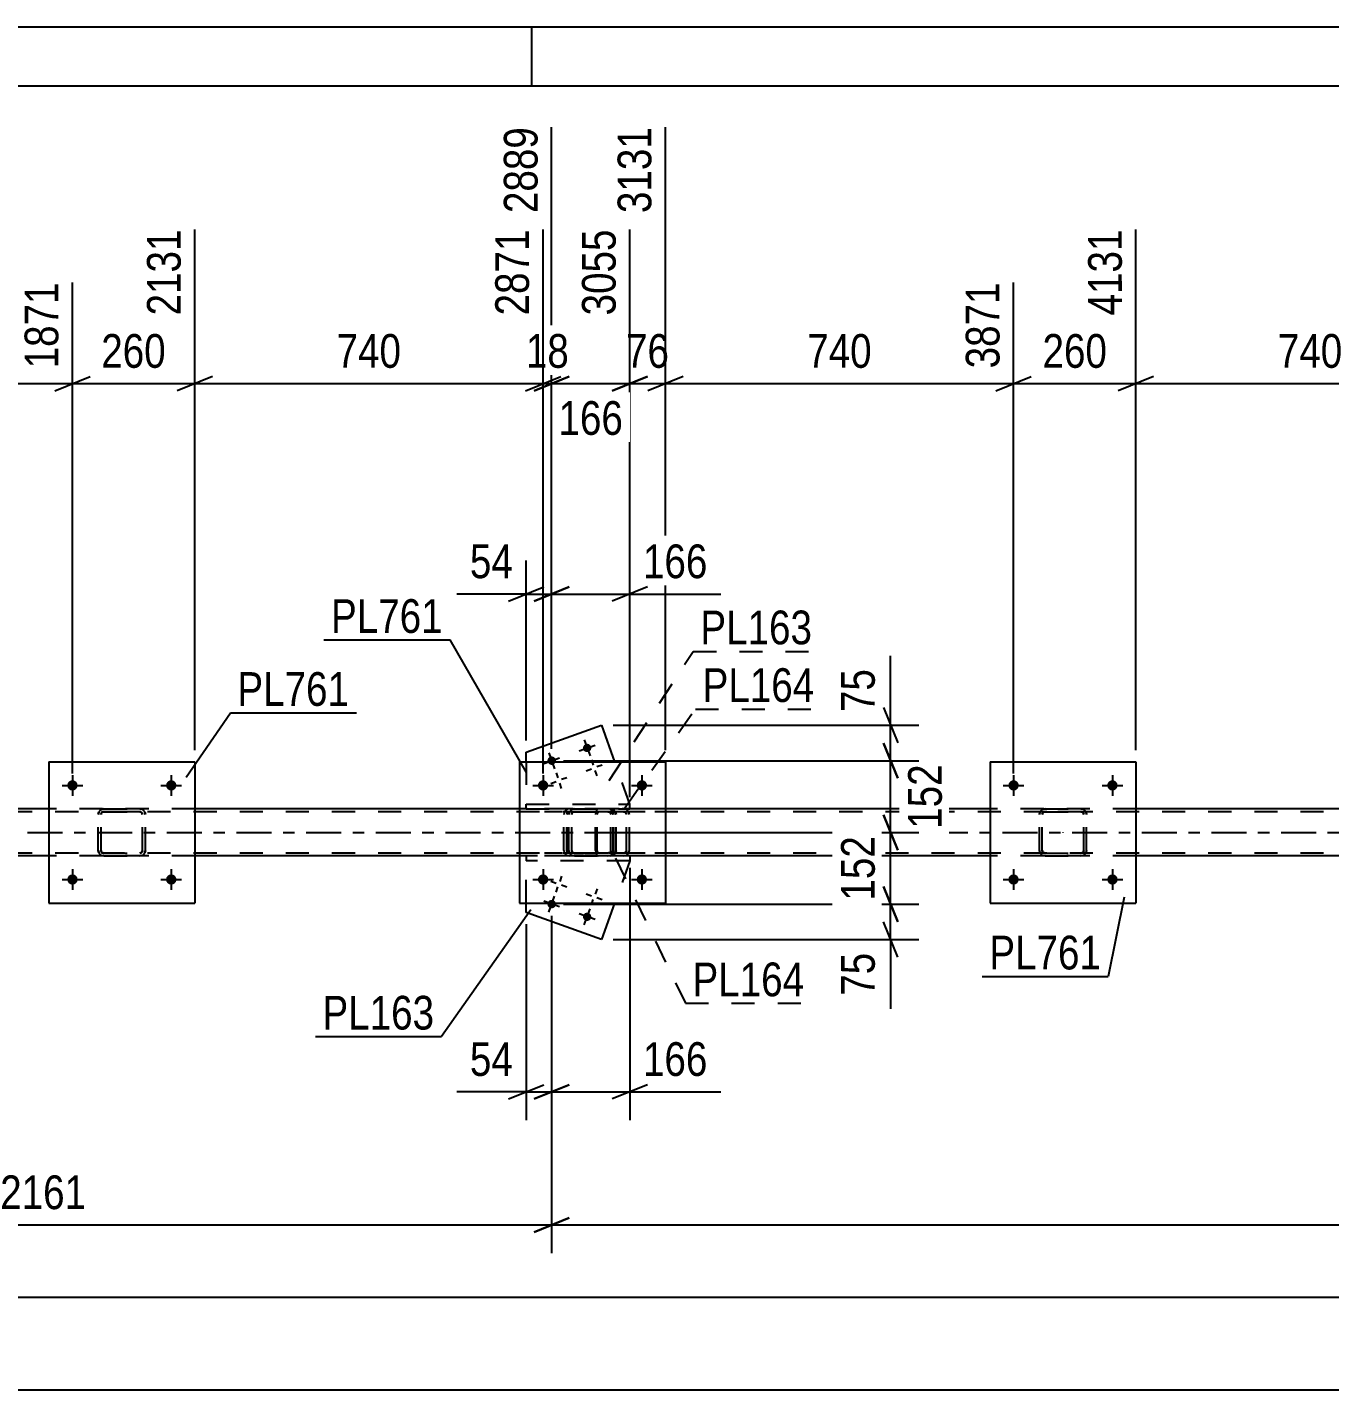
# Model space of a CAD drawing. Header units: millimetres. Extents: x -116 to 725, y -402 to 192.
# Drawn here: x 52.3 to 163, y 76 to 191.7 of the extents above; entities that cross this region are included whole.
import ezdxf

# ---------------------------------------------------------------- set-up
doc = ezdxf.new("R2010")
doc.units = ezdxf.units.MM
doc.linetypes.add('DXK_LINE_DOT2', pattern=[3.9198, 1.9599, -1.9599])
doc.linetypes.add('DXK_LINE_DOT3', pattern=[5.9187, 2.979, -0.9799, 0.9799, -0.9799])
doc.styles.add('Arial Narrow', font='ARIALN.TTF', dxfattribs={"height": 0.2})

# ---------------------------------------------------------------- blocks, each defined once
blk = doc.blocks.new('Unknown-203723472-1133')
at = {"color": 5, "linetype": 'Continuous'}
for p, q in [((725.23, 191.75), (-115.77, 191.75)), ((95.23, 186.75), (95.23, 191.75)), ((720.23, 186.75), (-110.77, 186.75))]:
    blk.add_line(p, q, dxfattribs=at)
blk = doc.blocks.new('Part-203723472-6724 - 6595')
at = {"color": 7, "linetype": 'DXK_LINE_DOT2'}
for p, q in [((679.93, 125.08), (-18.66, 125.08)), ((66.58, 125.32), (54.18, 125.32)), ((106.58, 125.32), (94.18, 125.32)), ((146.57, 125.32), (134.17, 125.32)), ((679.93, 121.56), (-18.66, 121.56)), ((66.58, 121.32), (54.18, 121.32)), ((106.58, 121.32), (94.18, 121.32)), ((146.57, 121.32), (134.17, 121.32))]:
    blk.add_line(p, q, dxfattribs=at)
at = {"color": 2, "linetype": 'Continuous'}
for p, q in [((54.18, 125.32), (26.58, 125.32)), ((94.18, 125.32), (66.58, 125.32)), ((134.17, 125.32), (106.58, 125.32)), ((174.17, 125.32), (146.57, 125.32)), ((54.18, 121.32), (26.58, 121.32)), ((94.18, 121.32), (66.58, 121.32)), ((134.17, 121.32), (106.58, 121.32)), ((174.17, 121.32), (146.57, 121.32))]:
    blk.add_line(p, q, dxfattribs=at)
at = {"color": 7, "linetype": 'DXK_LINE_DOT3'}
blk.add_line((-18.66, 123.32), (679.93, 123.32), dxfattribs=at)
blk = doc.blocks.new('Part-203723472-6678 - 6595')
at = {"color": 7, "linetype": 'DXK_LINE_DOT2'}
for p, q in [((98.67, 125.29), (98.86, 125.32)), ((98.86, 125.32), (98.67, 125.29)), ((98.69, 125.01), (98.76, 125.07)), ((98.76, 125.07), (98.69, 125.01)), ((98.76, 125.07), (98.86, 125.08)), ((98.86, 125.08), (98.76, 125.07)), ((98.86, 125.32), (101.9, 125.32)), ((98.86, 125.32), (98.86, 125.32)), ((98.86, 125.32), (101.9, 125.32)), ((98.86, 125.08), (101.9, 125.08)), ((98.86, 125.08), (98.86, 125.08)), ((101.9, 125.08), (98.86, 125.08)), ((101.9, 125.32), (101.9, 125.32)), ((101.9, 125.32), (102.08, 125.29)), ((102.08, 125.29), (101.9, 125.32)), ((101.9, 125.08), (101.9, 125.08)), ((101.9, 125.08), (101.99, 125.07)), ((101.99, 125.07), (101.9, 125.08)), ((101.99, 125.07), (102.06, 125.01)), ((102.06, 125.01), (101.99, 125.07)), ((98.38, 124.84), (98.41, 125.03)), ((98.41, 125.03), (98.38, 124.84)), ((98.38, 121.8), (98.38, 124.84)), ((98.62, 124.84), (98.63, 124.94)), ((98.63, 124.94), (98.62, 124.84)), ((98.62, 121.8), (98.62, 124.84)), ((98.63, 124.94), (98.69, 125.01)), ((98.69, 125.01), (98.63, 124.94)), ((102.06, 125.01), (102.12, 124.94)), ((102.12, 124.94), (102.06, 125.01)), ((102.12, 124.94), (102.14, 124.84)), ((102.14, 124.84), (102.12, 124.94)), ((102.14, 121.8), (102.14, 124.84)), ((102.34, 125.03), (102.38, 124.84)), ((102.38, 124.84), (102.34, 125.03)), ((102.38, 121.8), (102.38, 124.84)), ((98.41, 121.62), (98.38, 121.8)), ((98.38, 121.8), (98.41, 121.62)), ((98.63, 121.71), (98.62, 121.8)), ((98.62, 121.8), (98.63, 121.71)), ((98.69, 121.63), (98.63, 121.71)), ((98.63, 121.71), (98.69, 121.63)), ((98.76, 121.58), (98.69, 121.63)), ((98.69, 121.63), (98.76, 121.58)), ((98.76, 121.58), (98.86, 121.56)), ((101.9, 121.56), (101.99, 121.58)), ((102.06, 121.63), (101.99, 121.58)), ((101.99, 121.58), (102.06, 121.63)), ((102.12, 121.71), (102.06, 121.63)), ((102.06, 121.63), (102.12, 121.71)), ((102.14, 121.8), (102.12, 121.71)), ((102.12, 121.71), (102.14, 121.8)), ((102.38, 121.8), (102.34, 121.62)), ((102.34, 121.62), (102.38, 121.8)), ((98.86, 121.32), (98.67, 121.36)), ((98.67, 121.36), (98.86, 121.32)), ((98.86, 121.56), (98.76, 121.58)), ((98.86, 121.56), (101.9, 121.56)), ((98.86, 121.56), (98.86, 121.56)), ((98.86, 121.56), (101.9, 121.56)), ((98.86, 121.32), (101.9, 121.32)), ((98.86, 121.32), (98.86, 121.32)), ((98.86, 121.32), (101.9, 121.32)), ((101.99, 121.58), (101.9, 121.56)), ((101.9, 121.56), (101.9, 121.56)), ((102.08, 121.36), (101.9, 121.32)), ((101.9, 121.32), (102.08, 121.36)), ((101.9, 121.32), (101.9, 121.32))]:
    blk.add_line(p, q, dxfattribs=at)
at = {"color": 7, "linetype": 'DXK_LINE_DOT3'}
blk.add_line((100.38, 123.32), (100.38, 123.33), dxfattribs=at)
at = {"color": 7, "linetype": 'DXK_LINE_DOT2'}
for centre, start, end in [((98.86, 124.84), 112.5, 157.5), ((98.86, 124.84), 112.5, 157.5), ((101.9, 124.84), 22.5, 67.5), ((101.9, 124.84), 22.5, 67.5), ((98.86, 121.8), 202.5, 247.5), ((98.86, 121.8), 202.5, 247.5), ((101.9, 121.8), 292.5, 337.5), ((101.9, 121.8), 292.5, 337.5)]:
    blk.add_arc(centre, 0.48, start, end, dxfattribs=at)
blk = doc.blocks.new('Part-203723472-6667 - 6595')
at = {"color": 7, "linetype": 'DXK_LINE_DOT2'}
for p, q in [((103.55, 120.92), (94.75, 120.92)), ((94.75, 117.32), (94.75, 120.92)), ((103.55, 120.92), (102.26, 117.32))]:
    blk.add_line(p, q, dxfattribs=at)
at = {"color": 2, "linetype": 'Continuous'}
for p, q in [((94.75, 116.52), (94.75, 117.32)), ((102.26, 117.32), (101.15, 114.22)), ((101.15, 114.22), (94.75, 116.52))]:
    blk.add_line(p, q, dxfattribs=at)
blk = doc.blocks.new('Part-203723472-6672 - 6595')
at = {"color": 2, "linetype": 'Continuous'}
for p, q in [((94.75, 130.13), (101.15, 132.43)), ((101.15, 132.43), (102.26, 129.32)), ((94.75, 129.32), (94.75, 130.13))]:
    blk.add_line(p, q, dxfattribs=at)
at = {"color": 7, "linetype": 'DXK_LINE_DOT2'}
for p, q in [((94.75, 129.32), (94.75, 125.72)), ((103.55, 125.72), (102.26, 129.32)), ((94.75, 125.72), (103.55, 125.72))]:
    blk.add_line(p, q, dxfattribs=at)
blk = doc.blocks.new('Part-203723472-6766 - 6595')
at = {"color": 7, "linetype": 'DXK_LINE_DOT2'}
for p, q in [((101.69, 125.32), (96.29, 125.32)), ((101.69, 125.08), (96.29, 125.08)), ((98.45, 125.32), (98.26, 125.29)), ((98.27, 125.01), (98.35, 125.07)), ((98.35, 125.07), (98.45, 125.08)), ((101.88, 125.29), (101.69, 125.32)), ((101.69, 125.08), (101.78, 125.07)), ((101.78, 125.07), (101.87, 125.01)), ((97.98, 125.01), (97.94, 124.84)), ((97.94, 121.8), (97.94, 124.84)), ((97.98, 125.03), (97.98, 125.01)), ((98.2, 124.84), (98.22, 124.94)), ((98.2, 121.8), (98.2, 124.84)), ((98.22, 124.94), (98.27, 125.01)), ((101.87, 125.01), (101.92, 124.94)), ((101.92, 124.94), (101.94, 124.84)), ((101.94, 121.8), (101.94, 124.84)), ((102.16, 125.01), (102.16, 125.03)), ((102.2, 124.84), (102.16, 125.01)), ((102.2, 121.8), (102.2, 124.84)), ((97.94, 121.8), (97.98, 121.62)), ((98.22, 121.71), (98.2, 121.8)), ((98.27, 121.63), (98.22, 121.71)), ((98.35, 121.58), (98.27, 121.63)), ((98.45, 121.56), (98.35, 121.58)), ((101.78, 121.58), (101.69, 121.56)), ((101.87, 121.63), (101.78, 121.58)), ((101.92, 121.71), (101.87, 121.63)), ((101.94, 121.8), (101.92, 121.71)), ((102.16, 121.62), (102.2, 121.8)), ((101.69, 121.56), (96.29, 121.56)), ((101.69, 121.32), (96.29, 121.32)), ((98.26, 121.36), (98.45, 121.32)), ((101.69, 121.32), (101.88, 121.36))]:
    blk.add_line(p, q, dxfattribs=at)
for centre, start, end in [((98.43, 124.82), 110.7583, 155.68), ((101.71, 124.82), 24.32, 69.2417), ((98.43, 121.83), 204.32, 249.2417), ((101.71, 121.83), 290.7583, 335.68)]:
    blk.add_arc(centre, 0.496, start, end, dxfattribs=at)
blk = doc.blocks.new('Part-203723472-6748 - 6595')
at = {"color": 7, "linetype": 'DXK_LINE_DOT2'}
for p, q in [((103.55, 121.32), (94.75, 121.32)), ((94.75, 121.32), (94.75, 120.92)), ((103.55, 120.92), (94.75, 120.92)), ((103.55, 121.32), (103.55, 120.92))]:
    blk.add_line(p, q, dxfattribs=at)
blk = doc.blocks.new('Part-203723472-6637 - 6595')
at = {"color": 2, "linetype": 'Continuous'}
for p, q in [((134.17, 129.32), (134.17, 117.32)), ((134.17, 129.32), (146.57, 129.32)), ((146.57, 129.32), (146.57, 117.32)), ((134.17, 117.32), (146.57, 117.32))]:
    blk.add_line(p, q, dxfattribs=at)
blk = doc.blocks.new('Part-203723472-6638 - 6595')
at = {"color": 7, "linetype": 'DXK_LINE_DOT2'}
for p, q in [((138.67, 125.29), (138.85, 125.32)), ((138.85, 125.32), (138.67, 125.29)), ((138.69, 125.01), (138.76, 125.07)), ((138.76, 125.07), (138.69, 125.01)), ((138.76, 125.07), (138.85, 125.08)), ((138.85, 125.08), (138.76, 125.07)), ((138.85, 125.32), (141.89, 125.32)), ((138.85, 125.32), (138.85, 125.32)), ((138.85, 125.32), (141.89, 125.32)), ((138.85, 125.08), (141.89, 125.08)), ((138.85, 125.08), (138.85, 125.08)), ((141.89, 125.08), (138.85, 125.08)), ((141.89, 125.32), (141.89, 125.32)), ((141.89, 125.32), (142.08, 125.29)), ((142.08, 125.29), (141.89, 125.32)), ((141.89, 125.08), (141.89, 125.08)), ((141.89, 125.08), (141.99, 125.07)), ((141.99, 125.07), (141.89, 125.08)), ((141.99, 125.07), (142.06, 125.01)), ((142.06, 125.01), (141.99, 125.07)), ((138.37, 124.84), (138.41, 125.03)), ((138.41, 125.03), (138.37, 124.84)), ((138.37, 121.8), (138.37, 124.84)), ((138.61, 124.84), (138.63, 124.94)), ((138.63, 124.94), (138.61, 124.84)), ((138.61, 121.8), (138.61, 124.84)), ((138.63, 124.94), (138.69, 125.01)), ((138.69, 125.01), (138.63, 124.94)), ((142.06, 125.01), (142.12, 124.94)), ((142.12, 124.94), (142.06, 125.01)), ((142.12, 124.94), (142.13, 124.84)), ((142.13, 124.84), (142.12, 124.94)), ((142.13, 121.8), (142.13, 124.84)), ((142.34, 125.03), (142.37, 124.84)), ((142.37, 124.84), (142.34, 125.03)), ((142.37, 121.8), (142.37, 124.84)), ((138.41, 121.62), (138.37, 121.8)), ((138.37, 121.8), (138.41, 121.62)), ((138.63, 121.71), (138.61, 121.8)), ((138.61, 121.8), (138.63, 121.71)), ((138.69, 121.63), (138.63, 121.71)), ((138.63, 121.71), (138.69, 121.63)), ((138.76, 121.58), (138.69, 121.63)), ((138.69, 121.63), (138.76, 121.58)), ((138.76, 121.58), (138.85, 121.56)), ((141.89, 121.56), (141.99, 121.58)), ((142.06, 121.63), (141.99, 121.58)), ((141.99, 121.58), (142.06, 121.63)), ((142.12, 121.71), (142.06, 121.63)), ((142.06, 121.63), (142.12, 121.71)), ((142.13, 121.8), (142.12, 121.71)), ((142.12, 121.71), (142.13, 121.8)), ((142.37, 121.8), (142.34, 121.62)), ((142.34, 121.62), (142.37, 121.8)), ((138.85, 121.32), (138.67, 121.36)), ((138.67, 121.36), (138.85, 121.32)), ((138.85, 121.56), (138.76, 121.58)), ((138.85, 121.56), (141.89, 121.56)), ((138.85, 121.56), (138.85, 121.56)), ((138.85, 121.56), (141.89, 121.56)), ((138.85, 121.32), (141.89, 121.32)), ((138.85, 121.32), (138.85, 121.32)), ((138.85, 121.32), (141.89, 121.32)), ((141.99, 121.58), (141.89, 121.56)), ((141.89, 121.56), (141.89, 121.56)), ((142.08, 121.36), (141.89, 121.32)), ((141.89, 121.32), (142.08, 121.36)), ((141.89, 121.32), (141.89, 121.32))]:
    blk.add_line(p, q, dxfattribs=at)
at = {"color": 7, "linetype": 'DXK_LINE_DOT3'}
blk.add_line((140.37, 123.32), (140.37, 123.33), dxfattribs=at)
at = {"color": 7, "linetype": 'DXK_LINE_DOT2'}
for centre, start, end in [((138.85, 124.84), 112.5, 157.5), ((138.85, 124.84), 112.5, 157.5), ((141.89, 124.84), 22.5, 67.5), ((141.89, 124.84), 22.5, 67.5), ((138.85, 121.8), 202.5, 247.5), ((138.85, 121.8), 202.5, 247.5), ((141.89, 121.8), 292.5, 337.5), ((141.89, 121.8), 292.5, 337.5)]:
    blk.add_arc(centre, 0.48, start, end, dxfattribs=at)
blk = doc.blocks.new('Part-203723472-6677 - 6595')
at = {"color": 2, "linetype": 'Continuous'}
for p, q in [((94.18, 129.32), (94.18, 117.32)), ((94.18, 129.32), (106.58, 129.32)), ((106.58, 129.32), (106.58, 117.32)), ((94.18, 117.32), (106.58, 117.32))]:
    blk.add_line(p, q, dxfattribs=at)
blk = doc.blocks.new('Part-203723472-6743 - 6595')
at = {"color": 7, "linetype": 'DXK_LINE_DOT2'}
for p, q in [((94.75, 125.32), (94.75, 125.72)), ((94.75, 125.72), (103.55, 125.72)), ((94.75, 125.32), (103.55, 125.32)), ((103.55, 125.32), (103.55, 125.72))]:
    blk.add_line(p, q, dxfattribs=at)
blk = doc.blocks.new('Part-203723472-6806 - 6595')
at = {"color": 7, "linetype": 'DXK_LINE_DOT2'}
for p, q in [((100.73, 125.18), (100.67, 125.03)), ((100.82, 125.29), (100.73, 125.18)), ((100.92, 125.32), (100.82, 125.29)), ((100.83, 125.01), (100.87, 125.07)), ((100.87, 125.07), (100.92, 125.08)), ((104.86, 125.32), (100.92, 125.32)), ((104.86, 125.08), (100.92, 125.08)), ((102.2, 125.32), (102.2, 125.08)), ((103.2, 125.29), (103.01, 125.32)), ((103.01, 125.08), (103.11, 125.07)), ((103.11, 125.07), (103.19, 125.01)), ((100.67, 125.03), (100.65, 124.84)), ((100.65, 121.8), (100.65, 124.84)), ((100.79, 124.84), (100.8, 124.94)), ((100.79, 121.8), (100.79, 124.84)), ((100.8, 124.94), (100.83, 125.01)), ((103.19, 125.01), (103.24, 124.94)), ((103.24, 124.94), (103.26, 124.84)), ((103.26, 121.8), (103.26, 124.84)), ((103.48, 125.01), (103.48, 125.03)), ((103.52, 124.84), (103.48, 125.01)), ((103.52, 121.8), (103.52, 124.84)), ((100.65, 121.8), (100.67, 121.62)), ((100.67, 121.62), (100.73, 121.46)), ((100.8, 121.71), (100.79, 121.8)), ((100.83, 121.63), (100.8, 121.71)), ((100.87, 121.58), (100.83, 121.63)), ((100.92, 121.56), (100.87, 121.58)), ((103.11, 121.58), (103.01, 121.56)), ((103.19, 121.63), (103.11, 121.58)), ((103.24, 121.71), (103.19, 121.63)), ((103.26, 121.8), (103.24, 121.71)), ((103.48, 121.62), (103.52, 121.8)), ((100.73, 121.46), (100.82, 121.36)), ((100.82, 121.36), (100.92, 121.32)), ((104.86, 121.56), (100.92, 121.56)), ((104.86, 121.32), (100.92, 121.32)), ((102.2, 121.32), (102.2, 121.56)), ((103.01, 121.32), (103.2, 121.36))]:
    blk.add_line(p, q, dxfattribs=at)
for centre, start, end in [((103.03, 124.83), 23.8494, 68.8059), ((103.03, 121.82), 291.1941, 336.1506)]:
    blk.add_arc(centre, 0.492, start, end, dxfattribs=at)
blk = doc.blocks.new('Bolt-203723472-6808 - 6595')
at = {"linetype": 'Continuous'}
for points in [[(100.26, 130.62, -1), (99.59, 130.38, -1)], [(97.25, 129.54, -1), (96.57, 129.3, -1)]]:
    blk.add_hatch(color=1, dxfattribs=at).paths.add_polyline_path(points)
at = {"color": 1, "linetype": 'Continuous'}
for p, q in [((99.68, 131.18), (100.17, 129.82)), ((96.67, 130.1), (97.16, 128.74)), ((99.25, 130.26), (100.6, 130.74)), ((96.24, 129.18), (97.59, 129.66)), ((99.85, 128.56), (100.31, 128.72)), ((100.29, 129.48), (100.45, 129.03)), ((100.78, 128.13), (100.61, 128.58)), ((101.21, 129.05), (100.76, 128.89)), ((96.84, 127.48), (97.29, 127.65)), ((97.28, 128.4), (97.44, 127.95)), ((97.76, 127.05), (97.6, 127.5)), ((98.2, 127.97), (97.75, 127.81))]:
    blk.add_line(p, q, dxfattribs=at)
blk = doc.blocks.new('Bolt-203723472-6809 - 6595')
at = {"linetype": 'Continuous'}
for points in [[(96.57, 117.35, -1), (97.25, 117.11, -1)], [(99.59, 116.27, -1), (100.26, 116.03, -1)]]:
    blk.add_hatch(color=1, dxfattribs=at).paths.add_polyline_path(points)
at = {"color": 1, "linetype": 'Continuous'}
for p, q in [((97.76, 119.6), (97.6, 119.15)), ((96.84, 119.17), (97.29, 119)), ((97.28, 118.24), (97.44, 118.7)), ((98.2, 118.68), (97.75, 118.84)), ((100.78, 118.52), (100.61, 118.07)), ((97.59, 116.99), (96.24, 117.47)), ((96.67, 116.55), (97.16, 117.91)), ((99.85, 118.09), (100.31, 117.92)), ((100.29, 117.17), (100.45, 117.62)), ((101.21, 117.6), (100.76, 117.76)), ((100.6, 115.91), (99.25, 116.39)), ((99.68, 115.47), (100.17, 116.83))]:
    blk.add_line(p, q, dxfattribs=at)
blk = doc.blocks.new('Bolt-203723472-6826 - 6595')
at = {"linetype": 'Continuous'}
for points in [[(56.62, 127.32, -1), (55.74, 127.32, -1)], [(65.02, 127.32, -1), (64.14, 127.32, -1)]]:
    blk.add_hatch(color=1, dxfattribs=at).paths.add_polyline_path(points)
at = {"color": 1, "linetype": 'Continuous'}
for p, q in [((56.18, 128.2), (56.18, 126.44)), ((64.58, 128.2), (64.58, 126.44)), ((55.3, 127.32), (57.06, 127.32)), ((63.7, 127.32), (65.46, 127.32))]:
    blk.add_line(p, q, dxfattribs=at)
blk = doc.blocks.new('Bolt-203723472-6827 - 6595')
at = {"linetype": 'Continuous'}
for points in [[(56.62, 119.32, -1), (55.74, 119.32, -1)], [(65.02, 119.32, -1), (64.14, 119.32, -1)]]:
    blk.add_hatch(color=1, dxfattribs=at).paths.add_polyline_path(points)
at = {"color": 1, "linetype": 'Continuous'}
for p, q in [((55.3, 119.32), (57.06, 119.32)), ((56.18, 120.2), (56.18, 118.44)), ((63.7, 119.32), (65.46, 119.32)), ((64.58, 120.2), (64.58, 118.44))]:
    blk.add_line(p, q, dxfattribs=at)
blk = doc.blocks.new('Bolt-203723472-6865 - 6595')
at = {"linetype": 'Continuous'}
for points in [[(136.61, 127.32, -1), (135.73, 127.32, -1)], [(145.01, 127.32, -1), (144.13, 127.32, -1)]]:
    blk.add_hatch(color=1, dxfattribs=at).paths.add_polyline_path(points)
at = {"color": 1, "linetype": 'Continuous'}
for p, q in [((136.17, 128.2), (136.17, 126.44)), ((144.57, 128.2), (144.57, 126.44)), ((135.29, 127.32), (137.05, 127.32)), ((143.69, 127.32), (145.45, 127.32))]:
    blk.add_line(p, q, dxfattribs=at)
blk = doc.blocks.new('Bolt-203723472-6866 - 6595')
at = {"linetype": 'Continuous'}
for points in [[(136.61, 119.32, -1), (135.73, 119.32, -1)], [(145.01, 119.32, -1), (144.13, 119.32, -1)]]:
    blk.add_hatch(color=1, dxfattribs=at).paths.add_polyline_path(points)
at = {"color": 1, "linetype": 'Continuous'}
for p, q in [((135.29, 119.32), (137.05, 119.32)), ((136.17, 120.2), (136.17, 118.44)), ((143.69, 119.32), (145.45, 119.32)), ((144.57, 120.2), (144.57, 118.44))]:
    blk.add_line(p, q, dxfattribs=at)
blk = doc.blocks.new('Bolt-203723472-6867 - 6595')
at = {"linetype": 'Continuous'}
for points in [[(96.62, 127.32, -1), (95.74, 127.32, -1)], [(105.02, 127.32, -1), (104.14, 127.32, -1)]]:
    blk.add_hatch(color=1, dxfattribs=at).paths.add_polyline_path(points)
at = {"color": 1, "linetype": 'Continuous'}
for p, q in [((96.18, 128.2), (96.18, 126.44)), ((104.58, 128.2), (104.58, 126.44)), ((95.3, 127.32), (97.06, 127.32)), ((103.7, 127.32), (105.46, 127.32))]:
    blk.add_line(p, q, dxfattribs=at)
blk = doc.blocks.new('Bolt-203723472-6868 - 6595')
at = {"linetype": 'Continuous'}
for points in [[(96.62, 119.32, -1), (95.74, 119.32, -1)], [(105.02, 119.32, -1), (104.14, 119.32, -1)]]:
    blk.add_hatch(color=1, dxfattribs=at).paths.add_polyline_path(points)
at = {"color": 1, "linetype": 'Continuous'}
for p, q in [((95.3, 119.32), (97.06, 119.32)), ((96.18, 120.2), (96.18, 118.44)), ((103.7, 119.32), (105.46, 119.32)), ((104.58, 120.2), (104.58, 118.44))]:
    blk.add_line(p, q, dxfattribs=at)
blk = doc.blocks.new('Part-203723472-6881 - 6595')
at = {"color": 2, "linetype": 'Continuous'}
for p, q in [((54.18, 129.32), (54.18, 117.32)), ((54.18, 129.32), (66.58, 129.32)), ((66.58, 129.32), (66.58, 117.32)), ((54.18, 117.32), (66.58, 117.32))]:
    blk.add_line(p, q, dxfattribs=at)
blk = doc.blocks.new('Part-203723472-6882 - 6595')
at = {"color": 7, "linetype": 'DXK_LINE_DOT2'}
for p, q in [((58.67, 125.29), (58.86, 125.32)), ((58.86, 125.32), (58.67, 125.29)), ((58.69, 125.01), (58.76, 125.07)), ((58.76, 125.07), (58.69, 125.01)), ((58.76, 125.07), (58.86, 125.08)), ((58.86, 125.08), (58.76, 125.07)), ((58.86, 125.32), (61.9, 125.32)), ((58.86, 125.32), (58.86, 125.32)), ((58.86, 125.32), (61.9, 125.32)), ((58.86, 125.08), (61.9, 125.08)), ((58.86, 125.08), (58.86, 125.08)), ((61.9, 125.08), (58.86, 125.08)), ((61.9, 125.32), (61.9, 125.32)), ((61.9, 125.32), (62.08, 125.29)), ((62.08, 125.29), (61.9, 125.32)), ((61.9, 125.08), (61.9, 125.08)), ((61.9, 125.08), (61.99, 125.07)), ((61.99, 125.07), (61.9, 125.08)), ((61.99, 125.07), (62.06, 125.01)), ((62.06, 125.01), (61.99, 125.07)), ((58.38, 124.84), (58.41, 125.03)), ((58.41, 125.03), (58.38, 124.84)), ((58.38, 121.8), (58.38, 124.84)), ((58.62, 124.84), (58.63, 124.94)), ((58.63, 124.94), (58.62, 124.84)), ((58.62, 121.8), (58.62, 124.84)), ((58.63, 124.94), (58.69, 125.01)), ((58.69, 125.01), (58.63, 124.94)), ((62.06, 125.01), (62.12, 124.94)), ((62.12, 124.94), (62.06, 125.01)), ((62.12, 124.94), (62.14, 124.84)), ((62.14, 124.84), (62.12, 124.94)), ((62.14, 121.8), (62.14, 124.84)), ((62.34, 125.03), (62.38, 124.84)), ((62.38, 124.84), (62.34, 125.03)), ((62.38, 121.8), (62.38, 124.84)), ((58.41, 121.62), (58.38, 121.8)), ((58.38, 121.8), (58.41, 121.62)), ((58.63, 121.71), (58.62, 121.8)), ((58.62, 121.8), (58.63, 121.71)), ((58.69, 121.63), (58.63, 121.71)), ((58.63, 121.71), (58.69, 121.63)), ((58.76, 121.58), (58.69, 121.63)), ((58.69, 121.63), (58.76, 121.58)), ((58.76, 121.58), (58.86, 121.56)), ((61.9, 121.56), (61.99, 121.58)), ((62.06, 121.63), (61.99, 121.58)), ((61.99, 121.58), (62.06, 121.63)), ((62.12, 121.71), (62.06, 121.63)), ((62.06, 121.63), (62.12, 121.71)), ((62.14, 121.8), (62.12, 121.71)), ((62.12, 121.71), (62.14, 121.8)), ((62.38, 121.8), (62.34, 121.62)), ((62.34, 121.62), (62.38, 121.8)), ((58.86, 121.32), (58.67, 121.36)), ((58.67, 121.36), (58.86, 121.32)), ((58.86, 121.56), (58.76, 121.58)), ((58.86, 121.56), (61.9, 121.56)), ((58.86, 121.56), (58.86, 121.56)), ((58.86, 121.56), (61.9, 121.56)), ((58.86, 121.32), (61.9, 121.32)), ((58.86, 121.32), (58.86, 121.32)), ((58.86, 121.32), (61.9, 121.32)), ((61.99, 121.58), (61.9, 121.56)), ((61.9, 121.56), (61.9, 121.56)), ((62.08, 121.36), (61.9, 121.32)), ((61.9, 121.32), (62.08, 121.36)), ((61.9, 121.32), (61.9, 121.32))]:
    blk.add_line(p, q, dxfattribs=at)
at = {"color": 7, "linetype": 'DXK_LINE_DOT3'}
blk.add_line((60.38, 123.32), (60.38, 123.33), dxfattribs=at)
at = {"color": 7, "linetype": 'DXK_LINE_DOT2'}
for centre, start, end in [((58.86, 124.84), 112.5, 157.5), ((58.86, 124.84), 112.5, 157.5), ((61.9, 124.84), 22.5, 67.5), ((61.9, 124.84), 22.5, 67.5), ((58.86, 121.8), 202.5, 247.5), ((58.86, 121.8), 202.5, 247.5), ((61.9, 121.8), 292.5, 337.5), ((61.9, 121.8), 292.5, 337.5)]:
    blk.add_arc(centre, 0.48, start, end, dxfattribs=at)
blk = doc.blocks.new('StraightDimension-203723472-7280 - 6595')
at = {"color": 7, "linetype": 'Continuous'}
blk.add_line((-18.66, 83.83), (679.93, 83.83), dxfattribs=at)
blk = doc.blocks.new('StraightDimension-203723472-17720 - 6595')
at = {"color": 7, "linetype": 'Continuous'}
for p, q in [((26.58, 128.32), (26.58, 183.27)), ((56.18, 128.32), (56.18, 170.07)), ((28.08, 162.06), (25.08, 160.86)), ((26.58, 161.46), (56.18, 161.46)), ((54.68, 160.86), (57.68, 162.06))]:
    blk.add_line(p, q, dxfattribs=at)
at = {"color": 0}
blk.add_wipeout([(44.72, 162.21), (44.72, 166.41), (38.03, 166.41), (38.03, 162.21)], dxfattribs=at)
at = {"color": 3, "style": 'Arial Narrow'}
blk.add_text('740', height=2.863, dxfattribs=at).set_placement((38.63, 162.81))
at = {"color": 0, "linetype": 'Continuous'}
blk.add_wipeout([(55.58, 170.67), (51.38, 170.67), (51.38, 162.16), (55.58, 162.16)], dxfattribs=at)
at = {"color": 3, "linetype": 'Continuous', "style": 'Arial Narrow'}
blk.add_text('1871', height=2.863, rotation=90.0002, dxfattribs=at).set_placement((54.98, 162.76))
blk = doc.blocks.new('StraightDimension-203723472-17715 - 6595')
at = {"color": 7, "linetype": 'Continuous'}
for p, q in [((106.58, 130.32), (106.58, 183.27)), ((103.55, 126.72), (103.55, 174.57)), ((102.05, 160.86), (105.05, 162.06)), ((103.55, 161.46), (106.58, 161.46)), ((108.08, 162.06), (105.08, 160.86))]:
    blk.add_line(p, q, dxfattribs=at)
at = {"color": 0, "linetype": 'Continuous'}
blk.add_wipeout([(105.98, 183.87), (101.78, 183.87), (101.78, 175.36), (105.98, 175.36)], dxfattribs=at)
at = {"color": 3, "linetype": 'Continuous', "style": 'Arial Narrow'}
blk.add_text('3131', height=2.863, rotation=90.0002, dxfattribs=at).set_placement((105.38, 175.96))
at = {"color": 0}
blk.add_wipeout([(107.49, 162.21), (107.49, 166.41), (102.63, 166.41), (102.63, 162.21)], dxfattribs=at)
at = {"color": 3, "style": 'Arial Narrow'}
blk.add_text('76', height=2.863, dxfattribs=at).set_placement((103.23, 162.81))
blk = doc.blocks.new('StraightDimension-203723472-17714 - 6595')
at = {"color": 7, "linetype": 'Continuous'}
for p, q in [((106.58, 130.32), (106.58, 183.27)), ((136.17, 128.32), (136.17, 170.07)), ((108.08, 162.06), (105.08, 160.86)), ((106.58, 161.46), (136.17, 161.46)), ((134.67, 160.86), (137.67, 162.06))]:
    blk.add_line(p, q, dxfattribs=at)
at = {"color": 0}
blk.add_wipeout([(124.72, 162.21), (124.72, 166.41), (118.03, 166.41), (118.03, 162.21)], dxfattribs=at)
at = {"color": 3, "style": 'Arial Narrow'}
blk.add_text('740', height=2.863, dxfattribs=at).set_placement((118.63, 162.81))
at = {"color": 0, "linetype": 'Continuous'}
blk.add_wipeout([(135.57, 170.67), (131.37, 170.67), (131.37, 162.16), (135.57, 162.16)], dxfattribs=at)
at = {"color": 3, "linetype": 'Continuous', "style": 'Arial Narrow'}
blk.add_text('3871', height=2.863, rotation=90.0002, dxfattribs=at).set_placement((134.97, 162.76))
blk = doc.blocks.new('StraightDimension-203723472-7008 - 6595')
at = {"color": 7, "linetype": 'Continuous'}
for p, q in [((125.12, 130.92), (126.32, 127.92)), ((97.91, 129.42), (128.57, 129.42)), ((125.72, 123.32), (125.72, 129.42)), ((126.32, 121.82), (125.12, 124.82)), ((101.32, 123.32), (128.57, 123.32))]:
    blk.add_line(p, q, dxfattribs=at)
at = {"color": 0}
blk.add_wipeout([(130.67, 129.71), (126.47, 129.71), (126.47, 123.03), (130.67, 123.03)], dxfattribs=at)
at = {"color": 3, "style": 'Arial Narrow'}
blk.add_text('152', height=2.863, rotation=90.0002, dxfattribs=at).set_placement((130.07, 123.63))
blk = doc.blocks.new('StraightDimension-203723472-6981 - 6595')
at = {"color": 7, "linetype": 'Continuous'}
for p, q in [((125.12, 118.73), (126.32, 115.73)), ((97.91, 117.23), (128.12, 117.23)), ((125.72, 114.22), (125.72, 117.23)), ((126.32, 112.72), (125.12, 115.72)), ((102.15, 114.22), (128.12, 114.22)), ((125.72, 114.22), (125.72, 108.32)), ((125.72, 114.22), (125.72, 108.32))]:
    blk.add_line(p, q, dxfattribs=at)
at = {"color": 0}
blk.add_wipeout([(124.97, 113.7), (120.77, 113.7), (120.77, 108.84), (124.97, 108.84)], dxfattribs=at)
at = {"color": 3, "style": 'Arial Narrow'}
blk.add_text('75', height=2.863, rotation=90.0002, dxfattribs=at).set_placement((124.37, 109.44))
blk = doc.blocks.new('StraightDimension-203723472-6991 - 6595')
at = {"color": 7, "linetype": 'Continuous'}
for p, q in [((125.12, 124.82), (126.32, 121.82)), ((101.32, 123.32), (128.12, 123.32)), ((125.72, 117.23), (125.72, 123.32)), ((126.32, 115.73), (125.12, 118.73)), ((97.91, 117.23), (128.12, 117.23))]:
    blk.add_line(p, q, dxfattribs=at)
at = {"color": 0}
blk.add_wipeout([(124.97, 123.62), (120.77, 123.62), (120.77, 116.93), (124.97, 116.93)], dxfattribs=at)
at = {"color": 3, "style": 'Arial Narrow'}
blk.add_text('152', height=2.863, rotation=90.0002, dxfattribs=at).set_placement((124.37, 117.53))
blk = doc.blocks.new('StraightDimension-203723472-7025 - 6595')
at = {"color": 7, "linetype": 'Continuous'}
for p, q in [((125.72, 132.43), (125.72, 138.33)), ((125.72, 132.43), (125.72, 138.33)), ((125.12, 133.93), (126.32, 130.93)), ((102.15, 132.43), (128.12, 132.43)), ((125.72, 129.42), (125.72, 132.43)), ((126.32, 127.92), (125.12, 130.92)), ((97.91, 129.42), (128.12, 129.42))]:
    blk.add_line(p, q, dxfattribs=at)
at = {"color": 0}
blk.add_wipeout([(124.97, 137.81), (120.77, 137.81), (120.77, 132.95), (124.97, 132.95)], dxfattribs=at)
at = {"color": 3, "style": 'Arial Narrow'}
blk.add_text('75', height=2.863, rotation=90.0002, dxfattribs=at).set_placement((124.37, 133.55))
blk = doc.blocks.new('StraightDimension-203723472-7036 - 6595')
at = {"color": 7, "linetype": 'Continuous'}
for p, q in [((96.91, 130.42), (96.91, 146.43)), ((103.55, 126.32), (103.55, 146.43)), ((95.41, 142.98), (98.41, 144.18)), ((105.05, 144.18), (102.05, 142.98)), ((96.91, 143.58), (103.55, 143.58)), ((103.55, 143.58), (111.28, 143.58)), ((103.55, 143.58), (111.28, 143.58))]:
    blk.add_line(p, q, dxfattribs=at)
at = {"color": 0}
blk.add_wipeout([(110.76, 144.33), (110.76, 148.53), (104.07, 148.53), (104.07, 144.33)], dxfattribs=at)
at = {"color": 3, "style": 'Arial Narrow'}
blk.add_text('166', height=2.863, dxfattribs=at).set_placement((104.67, 144.93))
blk = doc.blocks.new('StraightDimension-203723472-7046 - 6595')
at = {"color": 7, "linetype": 'Continuous'}
for p, q in [((94.75, 131.13), (94.75, 146.43)), ((96.91, 130.42), (96.91, 146.43)), ((93.25, 142.98), (96.25, 144.18)), ((98.41, 144.18), (95.41, 142.98)), ((94.75, 143.58), (88.84, 143.58)), ((94.75, 143.58), (88.84, 143.58)), ((94.75, 143.58), (96.91, 143.58))]:
    blk.add_line(p, q, dxfattribs=at)
at = {"color": 0}
blk.add_wipeout([(94.22, 144.33), (94.22, 148.53), (89.36, 148.53), (89.36, 144.33)], dxfattribs=at)
at = {"color": 3, "style": 'Arial Narrow'}
blk.add_text('54', height=2.863, dxfattribs=at).set_placement((89.96, 144.93))
blk = doc.blocks.new('StraightDimension-203723472-7057 - 6595')
at = {"color": 7, "linetype": 'Continuous'}
for p, q in [((96.91, 116.23), (96.91, 98.88)), ((94.75, 115.52), (94.75, 98.88)), ((94.75, 101.28), (88.84, 101.28)), ((94.75, 101.28), (88.84, 101.28)), ((93.25, 100.68), (96.25, 101.88)), ((94.75, 101.28), (96.91, 101.28)), ((98.41, 101.88), (95.41, 100.68))]:
    blk.add_line(p, q, dxfattribs=at)
at = {"color": 0}
blk.add_wipeout([(94.22, 102.03), (94.22, 106.23), (89.36, 106.23), (89.36, 102.03)], dxfattribs=at)
at = {"color": 3, "style": 'Arial Narrow'}
blk.add_text('54', height=2.863, dxfattribs=at).set_placement((89.96, 102.63))
blk = doc.blocks.new('StraightDimension-203723472-7067 - 6595')
at = {"color": 7, "linetype": 'Continuous'}
for p, q in [((103.55, 120.32), (103.55, 98.88)), ((96.91, 116.23), (96.91, 98.88)), ((95.41, 100.68), (98.41, 101.88)), ((96.91, 101.28), (103.55, 101.28)), ((105.05, 101.88), (102.05, 100.68)), ((103.55, 101.28), (111.28, 101.28)), ((103.55, 101.28), (111.28, 101.28))]:
    blk.add_line(p, q, dxfattribs=at)
at = {"color": 0}
blk.add_wipeout([(110.76, 102.03), (110.76, 106.23), (104.07, 106.23), (104.07, 102.03)], dxfattribs=at)
at = {"color": 3, "style": 'Arial Narrow'}
blk.add_text('166', height=2.863, dxfattribs=at).set_placement((104.67, 102.63))
blk = doc.blocks.new('StraightDimension-203723472-7175 - 6595')
at = {"color": 7, "linetype": 'Continuous'}
blk.add_line((-19.3, 75.96), (679.93, 75.96), dxfattribs=at)
blk = doc.blocks.new('StraightDimension-203723472-7311 - 6595')
at = {"color": 7, "linetype": 'Continuous'}
for p, q in [((96.91, 116.23), (96.91, 87.56)), ((10.49, 109.23), (10.49, 87.56)), ((11.99, 90.56), (8.99, 89.36)), ((95.41, 89.36), (98.41, 90.56)), ((10.49, 89.96), (96.91, 89.96))]:
    blk.add_line(p, q, dxfattribs=at)
at = {"color": 0}
blk.add_wipeout([(57.96, 90.71), (57.96, 94.91), (49.44, 94.91), (49.44, 90.71)], dxfattribs=at)
at = {"color": 3, "style": 'Arial Narrow'}
blk.add_text('2161', height=2.863, dxfattribs=at).set_placement((50.04, 91.31))
blk = doc.blocks.new('StraightDimension-203723472-7321 - 6595')
at = {"color": 7, "linetype": 'Continuous'}
for p, q in [((96.91, 116.23), (96.91, 87.56)), ((98.41, 90.56), (95.41, 89.36)), ((96.91, 89.96), (679.93, 89.96))]:
    blk.add_line(p, q, dxfattribs=at)
blk = doc.blocks.new('StraightDimension-203723472-17712 - 6595')
at = {"color": 7, "linetype": 'Continuous'}
for p, q in [((146.57, 130.32), (146.57, 174.57)), ((176.17, 128.32), (176.17, 170.07)), ((148.07, 162.06), (145.07, 160.86)), ((146.57, 161.46), (176.17, 161.46)), ((174.67, 160.86), (177.67, 162.06))]:
    blk.add_line(p, q, dxfattribs=at)
at = {"color": 0}
blk.add_wipeout([(164.72, 162.21), (164.72, 166.41), (158.03, 166.41), (158.03, 162.21)], dxfattribs=at)
at = {"color": 3, "style": 'Arial Narrow'}
blk.add_text('740', height=2.863, dxfattribs=at).set_placement((158.63, 162.81))
at = {"color": 0, "linetype": 'Continuous'}
blk.add_wipeout([(175.57, 170.67), (171.37, 170.67), (171.37, 162.16), (175.57, 162.16)], dxfattribs=at)
at = {"color": 3, "linetype": 'Continuous', "style": 'Arial Narrow'}
blk.add_text('4871', height=2.863, rotation=90.0002, dxfattribs=at).set_placement((174.97, 162.76))
blk = doc.blocks.new('StraightDimension-203723472-17713 - 6595')
at = {"color": 7, "linetype": 'Continuous'}
for p, q in [((146.57, 130.32), (146.57, 174.57)), ((136.17, 128.32), (136.17, 170.07)), ((134.67, 160.86), (137.67, 162.06)), ((136.17, 161.46), (146.57, 161.46)), ((148.07, 162.06), (145.07, 160.86))]:
    blk.add_line(p, q, dxfattribs=at)
at = {"color": 0}
blk.add_wipeout([(144.72, 162.21), (144.72, 166.41), (138.03, 166.41), (138.03, 162.21)], dxfattribs=at)
at = {"color": 3, "style": 'Arial Narrow'}
blk.add_text('260', height=2.863, dxfattribs=at).set_placement((138.63, 162.81))
at = {"color": 0, "linetype": 'Continuous'}
blk.add_wipeout([(145.97, 175.17), (141.77, 175.17), (141.77, 166.66), (145.97, 166.66)], dxfattribs=at)
at = {"color": 3, "linetype": 'Continuous', "style": 'Arial Narrow'}
blk.add_text('4131', height=2.863, rotation=90.0002, dxfattribs=at).set_placement((145.37, 167.26))
blk = doc.blocks.new('StraightDimension-203723472-17716 - 6595')
at = {"color": 7, "linetype": 'Continuous'}
for p, q in [((96.91, 130.42), (96.91, 183.27)), ((103.55, 126.72), (103.55, 174.57)), ((95.41, 160.86), (98.41, 162.06)), ((96.91, 161.46), (103.55, 161.46)), ((105.05, 162.06), (102.05, 160.86))]:
    blk.add_line(p, q, dxfattribs=at)
at = {"color": 0, "linetype": 'Continuous'}
blk.add_wipeout([(102.95, 175.17), (98.75, 175.17), (98.75, 166.66), (102.95, 166.66)], dxfattribs=at)
at = {"color": 3, "linetype": 'Continuous', "style": 'Arial Narrow'}
blk.add_text('3055', height=2.863, rotation=90.0002, dxfattribs=at).set_placement((102.35, 167.26))
at = {"color": 0}
blk.add_wipeout([(103.57, 156.51), (103.57, 160.71), (96.89, 160.71), (96.89, 156.51)], dxfattribs=at)
at = {"color": 3, "style": 'Arial Narrow'}
blk.add_text('166', height=2.863, dxfattribs=at).set_placement((97.49, 157.11))
blk = doc.blocks.new('StraightDimension-203723472-17717 - 6595')
at = {"color": 7, "linetype": 'Continuous'}
for p, q in [((96.91, 130.42), (96.91, 183.27)), ((96.18, 128.32), (96.18, 174.57)), ((94.68, 160.86), (97.68, 162.06)), ((98.41, 162.06), (95.41, 160.86)), ((96.18, 161.46), (96.91, 161.46))]:
    blk.add_line(p, q, dxfattribs=at)
at = {"color": 0, "linetype": 'Continuous'}
blk.add_wipeout([(96.31, 183.87), (92.11, 183.87), (92.11, 175.36), (96.31, 175.36)], dxfattribs=at)
at = {"color": 3, "linetype": 'Continuous', "style": 'Arial Narrow'}
blk.add_text('2889', height=2.863, rotation=90.0002, dxfattribs=at).set_placement((95.71, 175.96))
at = {"color": 0}
blk.add_wipeout([(98.97, 162.21), (98.97, 166.41), (94.12, 166.41), (94.12, 162.21)], dxfattribs=at)
at = {"color": 3, "style": 'Arial Narrow'}
blk.add_text('18', height=2.863, dxfattribs=at).set_placement((94.72, 162.81))
blk = doc.blocks.new('StraightDimension-203723472-17718 - 6595')
at = {"color": 7, "linetype": 'Continuous'}
for p, q in [((66.58, 130.32), (66.58, 174.57)), ((96.18, 128.32), (96.18, 174.57)), ((68.08, 162.06), (65.08, 160.86)), ((66.58, 161.46), (96.18, 161.46)), ((94.68, 160.86), (97.68, 162.06))]:
    blk.add_line(p, q, dxfattribs=at)
at = {"color": 0, "linetype": 'Continuous'}
blk.add_wipeout([(95.58, 175.17), (91.38, 175.17), (91.38, 166.66), (95.58, 166.66)], dxfattribs=at)
at = {"color": 0}
blk.add_wipeout([(84.72, 162.21), (84.72, 166.41), (78.03, 166.41), (78.03, 162.21)], dxfattribs=at)
at = {"color": 3, "linetype": 'Continuous', "style": 'Arial Narrow'}
blk.add_text('2871', height=2.863, rotation=90.0002, dxfattribs=at).set_placement((94.98, 167.26))
at = {"color": 3, "style": 'Arial Narrow'}
blk.add_text('740', height=2.863, dxfattribs=at).set_placement((78.63, 162.81))
blk = doc.blocks.new('StraightDimension-203723472-17719 - 6595')
at = {"color": 7, "linetype": 'Continuous'}
for p, q in [((66.58, 130.32), (66.58, 174.57)), ((56.18, 128.32), (56.18, 170.07)), ((54.68, 160.86), (57.68, 162.06)), ((56.18, 161.46), (66.58, 161.46)), ((68.08, 162.06), (65.08, 160.86))]:
    blk.add_line(p, q, dxfattribs=at)
at = {"color": 0}
blk.add_wipeout([(64.72, 162.21), (64.72, 166.41), (58.03, 166.41), (58.03, 162.21)], dxfattribs=at)
at = {"color": 3, "style": 'Arial Narrow'}
blk.add_text('260', height=2.863, dxfattribs=at).set_placement((58.63, 162.81))
at = {"color": 0, "linetype": 'Continuous'}
blk.add_wipeout([(65.98, 175.17), (61.78, 175.17), (61.78, 166.66), (65.98, 166.66)], dxfattribs=at)
at = {"color": 3, "linetype": 'Continuous', "style": 'Arial Narrow'}
blk.add_text('2131', height=2.863, rotation=90.0002, dxfattribs=at).set_placement((65.38, 167.26))
blk = doc.blocks.new('Mark-203723472-6668 - 6595')
at = {"color": 30, "linetype": 'DXK_LINE_DOT2'}
for p, q in [((101.79, 127.73), (108.95, 138.71)), ((108.95, 138.71), (119.66, 138.71))]:
    blk.add_line(p, q, dxfattribs=at)
at = {"color": 0}
blk.add_wipeout([(119.06, 139.31), (119.06, 142.31), (109.55, 142.31), (109.55, 139.31)], dxfattribs=at)
blk.add_wipeout([(119.06, 139.31), (119.06, 142.31), (109.55, 142.31), (109.55, 139.31)], dxfattribs=at)
at = {"color": 3, "style": 'Arial Narrow'}
blk.add_text('PL163', height=2.863, dxfattribs=at).set_placement((109.55, 139.31))
blk = doc.blocks.new('Mark-203723472-6744 - 6595')
at = {"color": 30, "linetype": 'DXK_LINE_DOT2'}
for p, q in [((102.35, 121.14), (108.28, 108.8)), ((108.28, 108.8), (118.98, 108.8))]:
    blk.add_line(p, q, dxfattribs=at)
at = {"color": 0}
blk.add_wipeout([(118.38, 109.4), (118.38, 112.4), (108.88, 112.4), (108.88, 109.4)], dxfattribs=at)
blk.add_wipeout([(118.38, 109.4), (118.38, 112.4), (108.88, 112.4), (108.88, 109.4)], dxfattribs=at)
at = {"color": 3, "style": 'Arial Narrow'}
blk.add_text('PL164', height=2.863, dxfattribs=at).set_placement((108.88, 109.4))
blk = doc.blocks.new('Mark-203723472-6633 - 6595')
at = {"color": 30, "linetype": 'Continuous'}
for p in [(145.57, 117.82), (133.51, 111.08)]:
    blk.add_line(p, (144.22, 111.08), dxfattribs=at)
at = {"color": 0}
blk.add_wipeout([(143.62, 111.68), (143.62, 114.68), (134.11, 114.68), (134.11, 111.68)], dxfattribs=at)
blk.add_wipeout([(143.62, 111.68), (143.62, 114.68), (134.11, 114.68), (134.11, 111.68)], dxfattribs=at)
at = {"color": 3, "style": 'Arial Narrow'}
blk.add_text('PL761', height=2.863, dxfattribs=at).set_placement((134.11, 111.68))
blk = doc.blocks.new('Mark-203723472-6663 - 6595')
at = {"color": 30, "linetype": 'Continuous'}
for p in [(95.15, 116.73), (76.83, 105.97)]:
    blk.add_line(p, (87.54, 105.97), dxfattribs=at)
at = {"color": 0}
blk.add_wipeout([(86.94, 106.57), (86.94, 109.57), (77.43, 109.57), (77.43, 106.57)], dxfattribs=at)
blk.add_wipeout([(86.94, 106.57), (86.94, 109.57), (77.43, 109.57), (77.43, 106.57)], dxfattribs=at)
at = {"color": 3, "style": 'Arial Narrow'}
blk.add_text('PL163', height=2.863, dxfattribs=at).set_placement((77.43, 106.57))
blk = doc.blocks.new('Mark-203723472-6673 - 6595')
at = {"color": 30, "linetype": 'Continuous'}
for p in [(77.56, 139.68), (94.77, 128.42)]:
    blk.add_line(p, (88.27, 139.68), dxfattribs=at)
at = {"color": 0}
blk.add_wipeout([(87.67, 140.28), (87.67, 143.28), (78.16, 143.28), (78.16, 140.28)], dxfattribs=at)
blk.add_wipeout([(87.67, 140.28), (87.67, 143.28), (78.16, 143.28), (78.16, 140.28)], dxfattribs=at)
at = {"color": 3, "style": 'Arial Narrow'}
blk.add_text('PL761', height=2.863, dxfattribs=at).set_placement((78.16, 140.28))
blk = doc.blocks.new('Mark-203723472-6739 - 6595')
at = {"color": 30, "linetype": 'DXK_LINE_DOT2'}
for p, q in [((103.13, 125.42), (109.14, 133.81)), ((109.14, 133.81), (119.84, 133.81))]:
    blk.add_line(p, q, dxfattribs=at)
at = {"color": 0}
blk.add_wipeout([(119.24, 134.41), (119.24, 137.41), (109.74, 137.41), (109.74, 134.41)], dxfattribs=at)
blk.add_wipeout([(119.24, 134.41), (119.24, 137.41), (109.74, 137.41), (109.74, 134.41)], dxfattribs=at)
at = {"color": 3, "style": 'Arial Narrow'}
blk.add_text('PL164', height=2.863, dxfattribs=at).set_placement((109.74, 134.41))
blk = doc.blocks.new('Mark-203723472-6877 - 6595')
at = {"color": 30, "linetype": 'Continuous'}
for p, q in [((65.85, 128.01), (69.6, 133.48)), ((69.6, 133.48), (80.31, 133.48))]:
    blk.add_line(p, q, dxfattribs=at)
at = {"color": 0}
blk.add_wipeout([(79.71, 134.08), (79.71, 137.08), (70.2, 137.08), (70.2, 134.08)], dxfattribs=at)
blk.add_wipeout([(79.71, 134.08), (79.71, 137.08), (70.2, 137.08), (70.2, 134.08)], dxfattribs=at)
at = {"color": 3, "style": 'Arial Narrow'}
blk.add_text('PL761', height=2.863, dxfattribs=at).set_placement((70.2, 134.08))

msp = doc.modelspace()

# ---------------------------------------------------------------- block references
for name in ['Unknown-203723472-1133', 'Part-203723472-6672 - 6595', 'Bolt-203723472-6808 - 6595', 'Part-203723472-6881 - 6595', 'Part-203723472-6677 - 6595', 'Part-203723472-6637 - 6595', 'Bolt-203723472-6826 - 6595', 'Bolt-203723472-6867 - 6595', 'Bolt-203723472-6865 - 6595', 'Part-203723472-6724 - 6595', 'Part-203723472-6882 - 6595', 'Part-203723472-6743 - 6595', 'Part-203723472-6766 - 6595', 'Part-203723472-6678 - 6595', 'Part-203723472-6806 - 6595', 'Part-203723472-6638 - 6595', 'Part-203723472-6748 - 6595', 'Part-203723472-6667 - 6595', 'Bolt-203723472-6827 - 6595', 'Bolt-203723472-6868 - 6595', 'Bolt-203723472-6809 - 6595', 'Bolt-203723472-6866 - 6595']:
    msp.add_blockref(name, (0, 0))

# ---------------------------------------------------------------- next in the draw order: block references
for name in ['StraightDimension-203723472-17720 - 6595', 'StraightDimension-203723472-17715 - 6595', 'StraightDimension-203723472-17712 - 6595', 'StraightDimension-203723472-7280 - 6595']:
    msp.add_blockref(name, (0, 0))

# ---------------------------------------------------------------- next in the draw order: block references
for name in ['StraightDimension-203723472-17714 - 6595', 'StraightDimension-203723472-6981 - 6595']:
    msp.add_blockref(name, (0, 0))

# ---------------------------------------------------------------- next in the draw order: block references
for name in ['StraightDimension-203723472-17713 - 6595', 'StraightDimension-203723472-7008 - 6595']:
    msp.add_blockref(name, (0, 0))

# ---------------------------------------------------------------- next in the draw order: block references
for name in ['StraightDimension-203723472-7025 - 6595', 'StraightDimension-203723472-6991 - 6595']:
    msp.add_blockref(name, (0, 0))

# ---------------------------------------------------------------- next in the draw order: block references
for name in ['StraightDimension-203723472-7036 - 6595', 'StraightDimension-203723472-7057 - 6595']:
    msp.add_blockref(name, (0, 0))

# ---------------------------------------------------------------- next in the draw order: block references
for name in ['StraightDimension-203723472-7046 - 6595', 'StraightDimension-203723472-7067 - 6595']:
    msp.add_blockref(name, (0, 0))

# ---------------------------------------------------------------- next in the draw order: block references
for name in ['StraightDimension-203723472-17716 - 6595', 'StraightDimension-203723472-7175 - 6595']:
    msp.add_blockref(name, (0, 0))

# ---------------------------------------------------------------- next in the draw order: block references
for name in ['StraightDimension-203723472-17717 - 6595', 'Mark-203723472-6668 - 6595', 'StraightDimension-203723472-7311 - 6595']:
    msp.add_blockref(name, (0, 0))

# ---------------------------------------------------------------- next in the draw order: block references
for name in ['StraightDimension-203723472-17718 - 6595', 'Mark-203723472-6739 - 6595', 'StraightDimension-203723472-7321 - 6595']:
    msp.add_blockref(name, (0, 0))

# ---------------------------------------------------------------- next in the draw order: block references
for name in ['StraightDimension-203723472-17719 - 6595', 'Mark-203723472-6673 - 6595', 'Mark-203723472-6744 - 6595', 'Mark-203723472-6633 - 6595', 'Mark-203723472-6663 - 6595']:
    msp.add_blockref(name, (0, 0))

# ---------------------------------------------------------------- next in the draw order: block references
msp.add_blockref('Mark-203723472-6877 - 6595', (0, 0))

doc.saveas('drawing.dxf')
